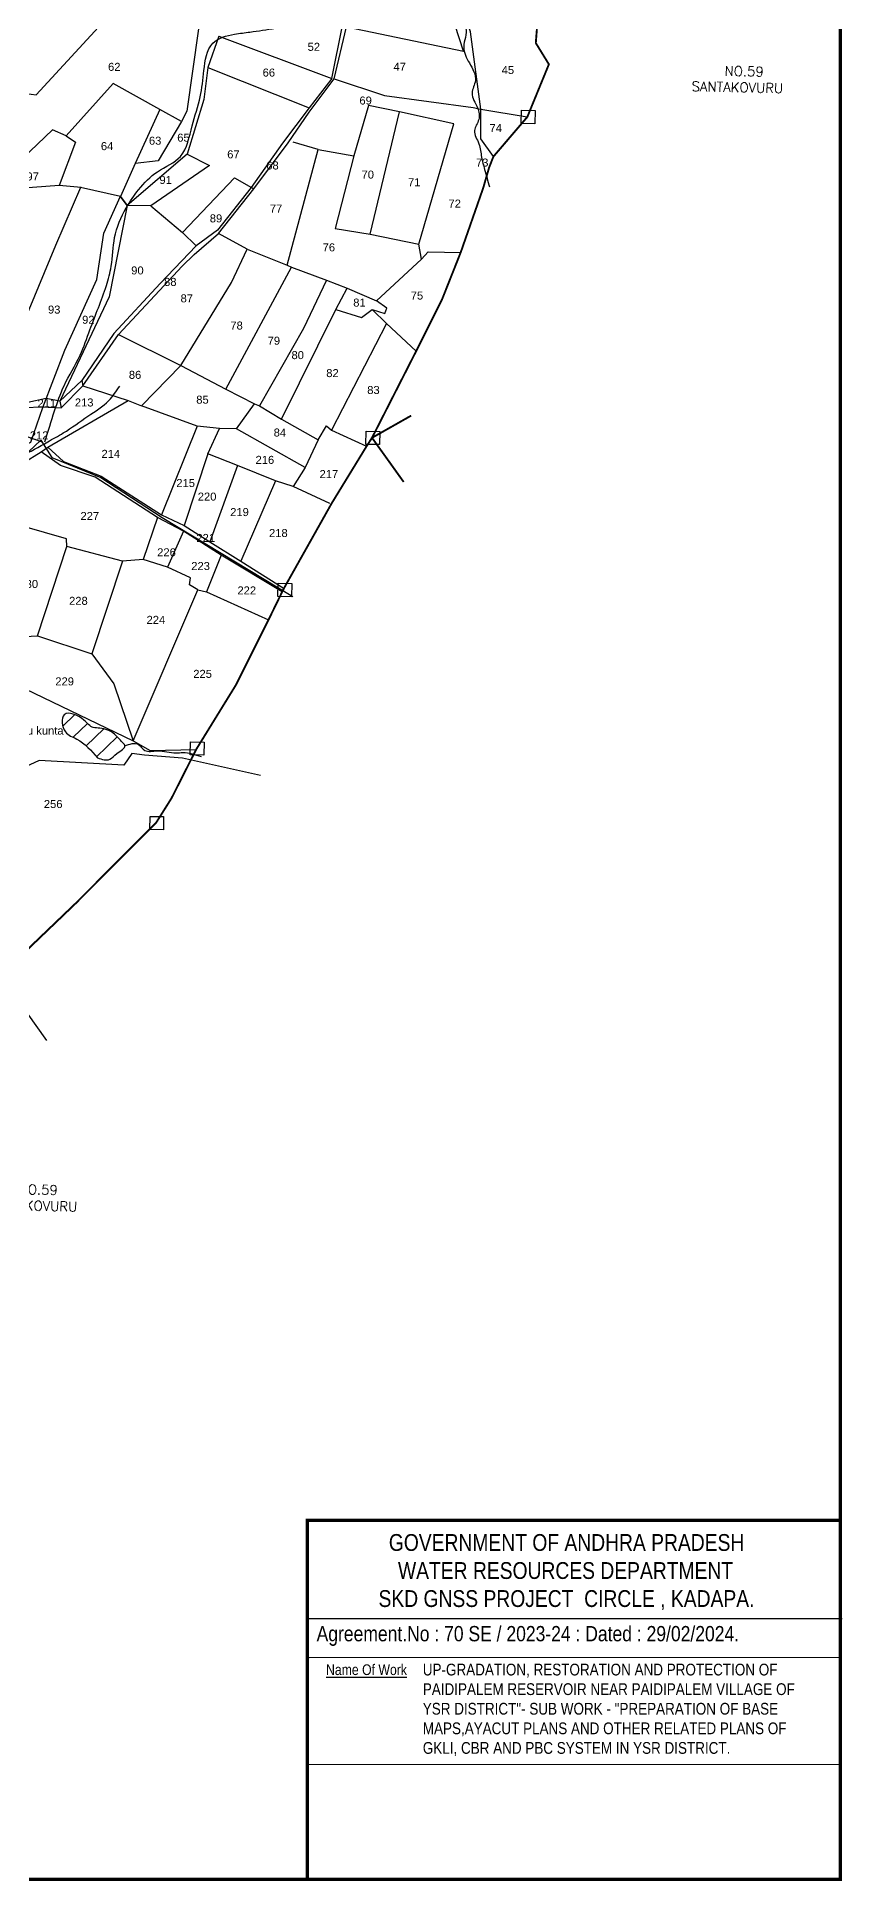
# Model space of a CAD drawing. Header units: inches. Extents: x 210057 to 233268, y 1605847 to 1613374.
# Drawn here: x 213140 to 214849, y 1606537 to 1610455 of the extents above; entities that cross this region are included whole.
import ezdxf
from ezdxf.enums import TextEntityAlignment as Align

# ---------------------------------------------------------------- set-up
doc = ezdxf.new("R2010")
doc.units = ezdxf.units.IN
doc.header["$LTSCALE"] = 15
doc.header["$MEASUREMENT"] = 0
for name, color, linetype in [('FRAME 025', 7, 'Continuous'), ('PLOT', 7, 'Continuous'), ('PLOT NO', 7, 'Continuous'), ('ROAD', 1, 'Continuous'), ('STREAM', 4, 'Continuous'), ('TEXT', 1, 'Continuous'), ('TITLEBLOCK', 7, 'Continuous'), ('VILLAGE BOUNADRY', 5, 'Continuous'), ('VILLAGE BOUNDRY', 5, 'Continuous'), ('VILLAGE BOUNDRY STONES', 1, 'Continuous')]:
    doc.layers.add(name, color=color, linetype=linetype)
doc.styles.add('ARIALN', font='ARIALN.TTF')
doc.styles.add('section', font='romant.shx', dxfattribs={"height": 2})
doc.styles.get("Standard").update_dxf_attribs({"font": 'arial.ttf'})

msp = doc.modelspace()

# ---------------------------------------------------------------- hatches: boundary and pattern name
at = {"layer": 'STREAM'}
h = msp.add_hatch(dxfattribs=at)
h.set_pattern_fill('ANSI31', color=256, scale=257.462267, angle=-1.3115)
h.set_pattern_definition([(43.68846, (194678.905, 1609373.314), (-22.22983, 23.271574), [])])
edge = h.paths.add_edge_path()
edge.add_spline(control_points=[(213268.1, 1608923), (213255, 1608938.5), (213235.8, 1608961.6), (213194, 1608973.9), (213188.8, 1609030.5), (213238.7, 1609009), (213254.6, 1608985.9), (213280.5, 1608987.5), (213304.2, 1608976.8), (213316.6, 1608960.1), (213332.3, 1608945.3), (213308, 1608934.2), (213294.6, 1608914.9), (213277.9, 1608920), (213268.1, 1608923)], knot_values=[0, 0, 0, 0, 17.292803, 25.59505, 36.224094, 48.812987, 56.187889, 60.220659, 70.157762, 77.173289, 79.456333, 86.572116, 92.084139, 99.892395, 99.892395, 99.892395, 99.892395], degree=3, periodic=0)

# ---------------------------------------------------------------- linework, layer by layer
at = {"layer": 'FRAME 025', "lineweight": -3}
for points, elevation in [([(213717.4, 1607095.4), (214849.2, 1607095.4)], 0.3), ([(213717.4, 1607012.2), (214847.5, 1607013)], 4.5), ([(213717.2, 1606785.6), (214848.8, 1606784.9)], 5.5)]:
    msp.add_lwpolyline(points, dxfattribs=dict(at, elevation=elevation))
at = {"layer": 'PLOT'}
for points in [[(213525.7, 1610455.9), (213765.9, 1610366.4), (213788.6, 1610478.7), (213823, 1610535.5), (213816.1, 1610546.3), (213826.2, 1610590.3), (213722.6, 1610628), (213717.7, 1610691.2), (213735.9, 1610737.1), (213739, 1610759.8), (213745.8, 1610907.6)], [(213398.1, 1610731.1), (213425.2, 1610726), (213442.8, 1610672.2), (213487.2, 1610572.3), (213498.5, 1610536.6), (213482.7, 1610471.4), (213458.3, 1610296.8), (213446.8, 1610274.6), (213396.8, 1610190.9), (213348.6, 1610185.3), (213317.4, 1610115.7), (213232.4, 1610134.8), (213179.2, 1610011.2), (213098.6, 1609816.7), (213086.8, 1609805.5), (213052.3, 1609679.2), (213004.4, 1609688.2), (212842.1, 1609713.7), (212713.8, 1609707.3)], [(213796.8, 1610475.7), (214045.4, 1610423.9), (213999.9, 1610564.1), (213940.3, 1610594.4), (213944.4, 1610631.5), (213896.8, 1610664.8), (213872.5, 1610642.2), (213864.5, 1610690.7), (213858.2, 1610742.5)], [(214108.9, 1610200.3), (214082.5, 1610238.3), (214082.5, 1610300.8), (214060, 1610465.4), (214030.2, 1610559.9), (213981.2, 1610614.2), (213981.4, 1610625.8), (213906.9, 1610677.7), (213891.3, 1610729.7)], [(212365.9, 1610548.7), (212735.5, 1610336), (212745.1, 1610331.7), (212949.7, 1610342), (213116.7, 1610334.2), (213138.1, 1610331.3), (213337.2, 1610548.2)], [(212833.6, 1609699.6), (213041.2, 1609664.7), (213150.1, 1609668.6), (213191.3, 1609666.9), (213237.2, 1609713.5), (213312.9, 1609822.6), (213447.9, 1609967.2), (213473.8, 1609992), (213525.5, 1610036.6), (213600.2, 1610131.6), (213673.3, 1610229.7), (213717.5, 1610294.5), (213770.7, 1610365.7), (213796.8, 1610475.7)], [(213525.7, 1610455.9), (213502.6, 1610389.4), (213494.1, 1610321.8), (213458.7, 1610205.1), (213331.5, 1610096.2), (213317.4, 1610115.7)], [(213502.6, 1610389.4), (213717.4, 1610303.9)], [(213446.8, 1610274.6), (213400.9, 1610300), (213301.7, 1610355.3), (213202, 1610244.7), (213172.8, 1610257.4), (213109.1, 1610196.1), (213049.3, 1610228.7)], [(213765.9, 1610366.4), (213717.4, 1610303.9), (213661.2, 1610228.9), (213594.5, 1610134.5), (213523.3, 1610043.9), (213477.8, 1610010.6), (213401.3, 1609930.5), (213303.2, 1609824.4), (213235, 1609724.8), (213188.4, 1609681.1)], [(213770.7, 1610365.7), (213877.8, 1610330.2), (214065.9, 1610304.8), (214082.5, 1610300.8), (214180.9, 1610284.5)], [(213400.9, 1610300), (213348.6, 1610185.3)], [(213956.5, 1609982.4), (213950.7, 1610014.5), (214025, 1610270), (213909.8, 1610295.2), (213843.8, 1610309.1), (213812.3, 1610202.1), (213773, 1610047.3), (213847.1, 1610035.4), (213950.7, 1610014.5)], [(213847.1, 1610035.4), (213909.8, 1610295.2)], [(213202, 1610244.7), (213221.4, 1610231.1), (213187, 1610138.9)], [(213737, 1610215.4), (213683.9, 1610231.2)], [(213458.7, 1610205.1), (213505.9, 1610181.6), (213381.5, 1610096), (213331.5, 1610096.2)], [(213670.7, 1609970), (213737, 1610215.4), (213812.3, 1610202.1)], [(213448.7, 1610039.3), (213559.2, 1610155.3), (213600.2, 1610131.6)], [(212748.9, 1609292.8), (212883.6, 1609278.9), (212946.9, 1609384.5), (212974.7, 1609455.2), (213024.6, 1609548.2), (213127, 1609593.6), (213152.6, 1609667.4), (213199.1, 1609789), (213266.6, 1609939.2), (213281.6, 1610037.7), (213317.5, 1610116.5)], [(213233.5, 1610134.9), (213187, 1610138.9), (213007.1, 1610125.2)], [(213317.4, 1610115.7), (213331.5, 1610096.2)], [(213331.5, 1610096.2), (213293, 1609902.3), (213188.4, 1609681.1), (213191.3, 1609666.9)], [(213381.5, 1610096), (213448.7, 1610039.3), (213477.8, 1610010.6)], [(213586.3, 1610003.9), (213525.5, 1610036.6)], [(213761.7, 1609463.1), (213683.9, 1609499.8), (213646.3, 1609511.6), (213565.5, 1609544), (213502.7, 1609568.7), (213527.2, 1609622.7), (213480, 1609627.4), (213361.4, 1609670.8), (213445.2, 1609756.6), (213552.7, 1609932.7), (213586.3, 1610003.9), (213670.7, 1609970), (213680.1, 1609965.4), (213754.5, 1609937.5), (213798.5, 1609920.5), (213860.5, 1609893.6), (213956.5, 1609982.4), (213970.7, 1609998.1), (214039.4, 1609996.6)], [(213540.5, 1609706.2), (213680.1, 1609965.4)], [(213754.5, 1609937.5), (213705.6, 1609835.2), (213612.3, 1609670.9)], [(213659, 1609642.7), (213774.6, 1609875.5), (213798.5, 1609920.5)], [(213774.6, 1609875.5), (213828.5, 1609858.6), (213851.5, 1609875.4), (213878.2, 1609867.2), (213882.5, 1609878.2), (213860.5, 1609893.6)], [(213851.5, 1609875.4), (213881.9, 1609845.4), (213944.7, 1609786.7)], [(213881.9, 1609845.4), (213765.2, 1609619.5)], [(213312.9, 1609822.6), (213445.2, 1609756.6), (213540.5, 1609706.2), (213601.5, 1609675.2), (213612.3, 1609670.9), (213659, 1609642.7), (213736.7, 1609599), (213754.5, 1609628.1), (213765.2, 1609619.5), (213839.6, 1609585)], [(213235, 1609724.8), (213237.2, 1609713.5), (213333.2, 1609682.1)], [(213188.4, 1609681.1), (213159, 1609686.6), (213120.1, 1609677.7), (213052.3, 1609679.2)], [(213109.7, 1609549.4), (213148.6, 1609573.4), (213163.1, 1609583), (213333.2, 1609682.1), (213361.4, 1609670.8)], [(213563.1, 1609622.1), (213601.5, 1609675.2)], [(213480, 1609627.4), (213404.3, 1609439.1)], [(213709, 1609540), (213563.1, 1609622.1), (213527.2, 1609622.7)], [(213736.7, 1609599), (213709, 1609540), (213683.9, 1609499.8)], [(213660.3, 1609275.5), (213531.2, 1609354), (213450.8, 1609404.6), (213395.4, 1609433.5), (213263.4, 1609519.5), (213189.7, 1609544.4), (213148.6, 1609573.4)], [(213163.1, 1609583), (213196.4, 1609552.3), (213275.8, 1609521.4), (213404.3, 1609439.1), (213452.5, 1609416.9), (213507.1, 1609382.2), (213572.4, 1609340.7), (213664.3, 1609282.6)], [(213502.7, 1609568.7), (213452.5, 1609416.9)], [(213565.5, 1609544), (213507.1, 1609382.2)], [(213646.3, 1609511.6), (213572.4, 1609340.7)], [(213321.1, 1609341.2), (213203.2, 1609372.2), (213202.8, 1609388.3), (213109.4, 1609415.3)], [(213395.4, 1609433.5), (213365.6, 1609344.5)], [(213450.8, 1609404.6), (213417, 1609328.1)], [(213141.2, 1609182.3), (213203.2, 1609372.2)], [(213344.4, 1608959.1), (213481.4, 1609280), (213463.4, 1609290.6), (213466, 1609305.8), (213417, 1609328.1), (213365.6, 1609344.5), (213321.1, 1609341.2), (213256.1, 1609144)], [(213531.2, 1609354), (213500.1, 1609275.6)], [(213481.4, 1609280), (213500.1, 1609275.6), (213631.3, 1609216.1)], [(212972.1, 1609133.1), (213088, 1609179.8), (213141.2, 1609182.3), (213256.1, 1609144), (213302.7, 1609080.3), (213344.4, 1608959.1), (213380.3, 1608938.7), (213477.9, 1608941.1)], [(212806.5, 1608777.8), (212972.1, 1609133.1), (213037.6, 1609106.8), (213344.4, 1608959.1)]]:
    msp.add_lwpolyline(points, dxfattribs=at)
at = {"layer": 'ROAD'}
for points in [[(213149.7, 1609594.7), (213081, 1609618.2), (212975.8, 1609676.8), (212799.2, 1609673.7), (212743.9, 1609655.4), (212655.3, 1609619.9), (212561.1, 1609556.4), (212479.3, 1609487.8), (212447.3, 1609437.5), (212437.7, 1609391.3), (212391, 1609261.2), (212306.8, 1609191), (212123.6, 1609028.2), (212064.9, 1608954.3), (211995, 1608804.1)], [(213096.4, 1609549.2), (213148.2, 1609598.1), (213171.5, 1609561.3), (213275.1, 1609518.4), (213405.3, 1609433.8), (213683.4, 1609265.8)], [(213614.5, 1608886), (213449, 1608922.4), (213367.9, 1608928.9), (213340.9, 1608932.4), (213324.4, 1608907.5), (213144.3, 1608917.3), (212934.7, 1608820.3), (212790.3, 1608764.8), (212640.9, 1608731.6), (212445.4, 1608700), (212382.6, 1608686.4), (212237.1, 1608698.2), (212164.1, 1608683.7), (212106.5, 1608651.3), (212075.9, 1608613.1), (211990.2, 1608632.5), (211893.1, 1608704.5), (211837.4, 1608747)], [(213160.9, 1608323.1), (213061.9, 1608462.4), (212963.6, 1608714.2), (212833.6, 1608781.5)]]:
    msp.add_lwpolyline(points, dxfattribs=at)
at = {"layer": 'STREAM'}
for points in [[(213156.8, 1609594.6), (213177.2, 1609660.1), (213197.3, 1609713.3), (213231.5, 1609778.5), (213252.3, 1609832.4), (213287.1, 1609926.3), (213297.5, 1609967.4), (213304.7, 1610028.2), (213329.4, 1610091.4), (213355.7, 1610130), (213395.7, 1610168.2), (213444.5, 1610200.8), (213469.2, 1610265.5), (213486.6, 1610327.5), (213494.4, 1610383.1), (213513.2, 1610441.1), (213559.3, 1610460.4), (213592.1, 1610464.7), (213646, 1610472.9), (213697, 1610482.6), (213730, 1610497.8), (213750.5, 1610506.1), (213785.1, 1610523.4), (213810.1, 1610538), (213830, 1610552.8), (213857.3, 1610625.3), (213877.3, 1610666.5), (213894.7, 1610672.9), (213932.3, 1610652.1), (213955.8, 1610626.6), (213954.4, 1610604), (213969.1, 1610593.2), (213998.7, 1610574.4), (214019.9, 1610549.4), (214024.9, 1610506.5), (214050, 1610472.8), (214045.9, 1610433), (214057.8, 1610399.1), (214070.6, 1610361.7), (214063.6, 1610335.5), (214075.2, 1610303.5), (214077.8, 1610278.9), (214068.6, 1610255.6), (214078, 1610227.7), (214083.7, 1610199), (214090.3, 1610173), (214100.4, 1610136)], [(212044.4, 1608895.3), (212196.6, 1608978.8), (212251.7, 1609007.3), (212310.8, 1609022.6), (212395, 1609054.8), (212481.5, 1609092.7), (212544.1, 1609129), (212590.7, 1609195.6), (212644.3, 1609253.9), (212760.2, 1609275.2), (212841.4, 1609270.4), (212908.4, 1609281.9), (212920.1, 1609310.3), (212965.4, 1609389), (212986.4, 1609450.2), (213005.7, 1609497.6), (213027.7, 1609539.2), (213105.2, 1609565.7), (213162.6, 1609594.4), (213195.7, 1609613.2), (213248.1, 1609649), (213292.4, 1609682.1), (213315.6, 1609712.8)], [(213268.1, 1608923), (213224.3, 1608963.1), (213200.3, 1608978.4), (213197.9, 1609014.8), (213239.5, 1609003.3), (213259.4, 1608987.6), (213273.2, 1608986.4), (213304.7, 1608973.2), (213321.3, 1608955.8), (213326.2, 1608949.7), (213309.3, 1608932.2), (213294.7, 1608920.1), (213268.1, 1608923)], [(213325.8, 1608948.8), (213355.3, 1608951.4), (213368.8, 1608939.1), (213395.1, 1608938), (213435, 1608933.9), (213449.8, 1608934.5), (213488.3, 1608925.8)]]:
    msp.add_spline(points, degree=3, dxfattribs=at)
at = {"layer": 'VILLAGE BOUNADRY', "const_width": 7}
msp.add_lwpolyline([(210060.7, 1612653.2), (214845.4, 1612653.2), (214845.4, 1606540.9), (210060.7, 1606540.9)], close=True, dxfattribs=at)
at = {"layer": 'VILLAGE BOUNADRY', "color": 5, "const_width": 6.74}
msp.add_lwpolyline([(214845.4, 1606540.9), (213713.8, 1606540.9), (213713.8, 1607303.8), (214845.4, 1607303.8)], close=True, dxfattribs=at)
at = {"layer": 'VILLAGE BOUNDRY', "const_width": 4}
msp.add_lwpolyline([(214203.3, 1610498), (214198.9, 1610441.5), (214226.7, 1610396.3), (214180.9, 1610284.5), (214108.9, 1610200.3), (214099.6, 1610176.5), (214087.2, 1610133.5), (214039.4, 1609996.6), (214000.2, 1609897.8), (213944.7, 1609786.7), (213851.2, 1609603), (213934.2, 1609650), (213851.2, 1609603), (213918.4, 1609509.1), (213851.2, 1609603), (213839.6, 1609585), (213765.4, 1609463.6), (213664.9, 1609284.6), (213660.3, 1609275.5), (213631.3, 1609216.1), (213562.7, 1609078.8), (213477.9, 1608941.1), (213425.4, 1608837.3), (213392.2, 1608784.5), (213221, 1608613.2), (213104, 1608501.1)], dxfattribs=at)
at = {"layer": 'VILLAGE BOUNDRY STONES'}
for points in [[(214168.3, 1610298.8), (214197.4, 1610298.2), (214196.8, 1610270), (214167.7, 1610270.7)], [(213838.7, 1609617.3), (213867.8, 1609616.6), (213867.1, 1609588.4), (213838.1, 1609589.1)], [(213651.8, 1609294.4), (213680.8, 1609293.7), (213680.2, 1609265.5), (213651.1, 1609266.2)], [(213465.5, 1608957.5), (213494.6, 1608956.8), (213494, 1608928.7), (213464.9, 1608929.3)], [(213379.8, 1608798.9), (213408.8, 1608798.3), (213408.2, 1608770.1), (213379.1, 1608770.8)]]:
    msp.add_lwpolyline(points, close=True, dxfattribs=at)

# ---------------------------------------------------------------- texts
at = {"layer": 'PLOT NO'}
for s, p in [('52', (213727.6, 1610433.4)), ('62', (213304, 1610390.9)), ('66', (213632.1, 1610378.7)), ('47', (213910, 1610391.1)), ('45', (214139.6, 1610384.2)), ('69', (213837.6, 1610319.3)), ('74', (214113.8, 1610260.8)), ('64', (213288.7, 1610222.5)), ('63', (213390.7, 1610234)), ('65', (213450.8, 1610240.5)), ('67', (213556.9, 1610205.1)), ('68', (213639.8, 1610181.4)), ('73', (214085.1, 1610187.6)), ('97', (213130.7, 1610158.1)), ('91', (213413.1, 1610150.7)), ('70', (213842.1, 1610162)), ('71', (213940.8, 1610145.8)), ('72', (214026.7, 1610100.4)), ('89', (213519.9, 1610069)), ('77', (213647.5, 1610090)), ('76', (213759.5, 1610007.5)), ('90', (213353.1, 1609958.5)), ('88', (213422.9, 1609934.1)), ('87', (213457.9, 1609899.2)), ('75', (213946.6, 1609905.1)), ('93', (213176.4, 1609875.3)), ('81', (213824.5, 1609890.2)), ('92', (213248.9, 1609853.7)), ('78', (213563.6, 1609841.4)), ('79', (213642.8, 1609809.2)), ('80', (213693.4, 1609778.6)), ('82', (213767.2, 1609740.4)), ('86', (213348.1, 1609736.7)), ('83', (213854.2, 1609704.5)), ('211', (213160.8, 1609676.4)), ('213', (213240, 1609678)), ('85', (213491.2, 1609684)), ('212', (213144.4, 1609608.1)), ('84', (213655.6, 1609614.2)), ('214', (213296.6, 1609568.9)), ('216', (213623.7, 1609556.1)), ('215', (213455.5, 1609506.9)), ('217', (213759.6, 1609526)), ('220', (213501, 1609478.1)), ('227', (213252, 1609436.9)), ('219', (213569.8, 1609445.2)), ('221', (213498.1, 1609390.3)), ('218', (213652.3, 1609400.7)), ('226', (213414.8, 1609359.8)), ('223', (213487.2, 1609330.6)), ('230', (213122.4, 1609292.5)), ('222', (213585.2, 1609278.8)), ('228', (213227.8, 1609256.7)), ('224', (213392.3, 1609216.3)), ('229', (213198.6, 1609085.6)), ('225', (213491.5, 1609101.6)), ('Sarabhu kunta', (213119.1, 1608981.1)), ('256', (213174.2, 1608825.1))]:
    msp.add_text(s, height=17, dxfattribs=at).set_placement(p, align=Align.MIDDLE_CENTER)
at = {"layer": 'TEXT', "char_height": 20.597, "width": 229.509, "attachment_point": 1, "rotation": 358.6885, "style": 'section'}
for insert in [(214530.4, 1610394.3), (213031.7, 1608018.9)]:
    msp.add_mtext('\\pi69.63741;NO.59 \\P\\pi0.4904;SANTAKOVURU', dxfattribs=dict(at, insert=insert))
at = {"layer": 'TITLEBLOCK', "extrusion": (0.000201441, 0.004807, 0.999988), "style": 'ARIALN'}
msp.add_text('%%UName Of Work', height=22.695, rotation=359.9999, dxfattribs=at).set_placement((213753.5, 1606956.3, 7769))
at = {"layer": 'TITLEBLOCK', "extrusion": (0.000201441, 0.004807, 0.999988), "attachment_point": 1, "text_direction": (1, -1e-06, -0.000201), "style": 'ARIALN'}
for s, insert, char_height, width in [('\\pi41.01623;GOVERNMENT OF ANDHRA PRADESH  \\P\\pi60.45337;WATER RESOURCES DEPARTMENT      \\P\\pi19.16621;SKD GNSS PROJECT  CIRCLE , KADAPA.', (213845.8, 1607274.5, -5.1), 35.73, 831.246), ('Agreement.No : 70 SE / 2023-24 : Dated : 29/02/2024.', (213733.5, 1607079.2, -1.5), 32.454, 1047.584), ('UP-GRADATION, RESTORATION AND PROTECTION OF PAIDIPALEM RESERVOIR NEAR PAIDIPALEM VILLAGE OF YSR DISTRICT"- SUB WORK - "PREPARATION OF BASE MAPS,AYACUT PLANS AND OTHER RELATED PLANS OF GKLI, CBR AND PBC SYSTEM IN YSR DISTRICT.', (213959, 1606999.2, -0.8), 24.9648, 805.834)]:
    msp.add_mtext(s, dxfattribs=dict(at, insert=insert, char_height=char_height, width=width))

doc.saveas('drawing.dxf')
